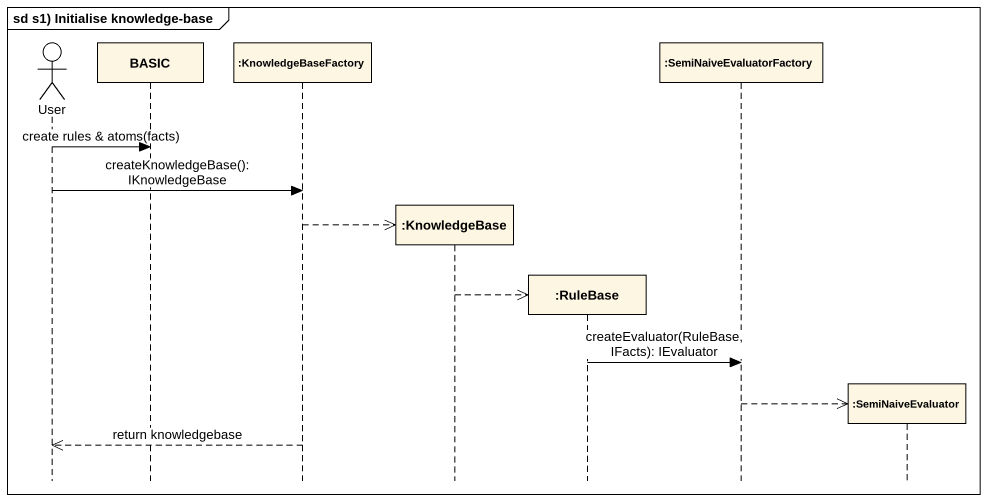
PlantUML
@startuml
mainframe sd s1) Initialise knowledge-base
hide footbox
actor User
participant BASIC
participant ":KnowledgeBaseFactory" as KnowledgeBaseFactory
participant ":KnowledgeBase" as KnowledgeBase
participant ":RuleBase" as RuleBase
participant ":SemiNaiveEvaluatorFactory" as SemiNaiveEvaluatorFactory
participant ":SemiNaiveEvaluator" as SemiNaiveEvaluator

User -> BASIC : create rules & atoms(facts)
User -> KnowledgeBaseFactory : createKnowledgeBase(): IKnowledgeBase
KnowledgeBaseFactory -->> KnowledgeBase **
KnowledgeBase -->> RuleBase **
RuleBase -> SemiNaiveEvaluatorFactory : createEvaluator(RuleBase, IFacts): IEvaluator
SemiNaiveEvaluatorFactory -->> SemiNaiveEvaluator **
KnowledgeBaseFactory -->> User : return knowledgebase
@enduml
